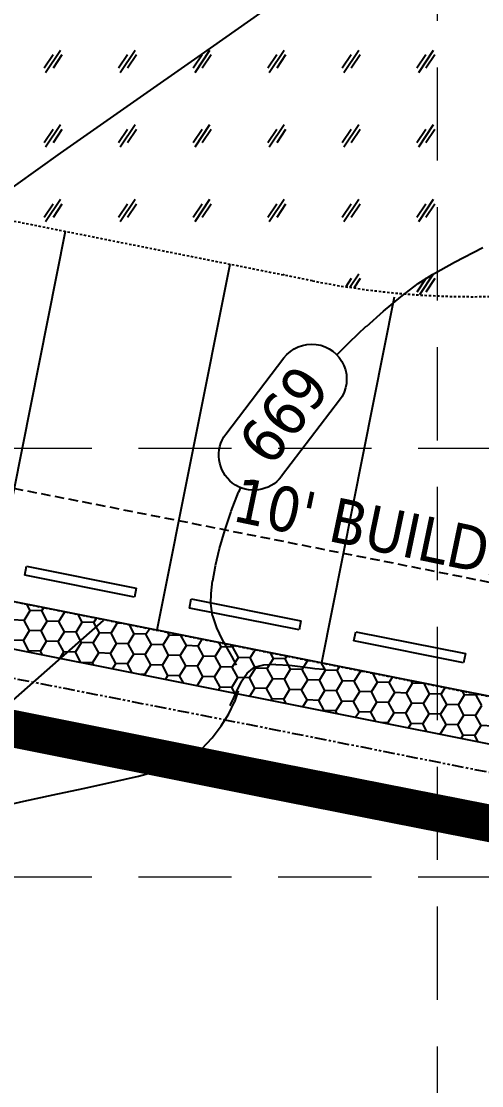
# Model space of a CAD drawing. Header units: inches. Extents: x 6967 to 7890, y 13663 to 15138.
# Drawn here: x 7360.3 to 7385, y 14067.3 to 14124.4 of the extents above; entities that cross this region are included whole.
import ezdxf

# ---------------------------------------------------------------- set-up
doc = ezdxf.new("R2010")
doc.units = ezdxf.units.IN
doc.header["$MEASUREMENT"] = 0
for name, pattern in [('DASHED', [0.75, 0.5, -0.25]), ('DASHED2', [0.375, 0.25, -0.125]), ('HIDDEN', [0.375, 0.25, -0.125]), ('XGWI003AR$0$HIDDEN2', [0.1875, 0.125, -0.0625]), ('xGWI003pt$0$PHANTOM2', [1.25, 0.625, -0.125, 0.125, -0.125, 0.125, -0.125])]:
    doc.linetypes.add(name, pattern=pattern)
for name, color, linetype in [('C-SITE-BLDG-STBK-N', 7, 'DASHED'), ('C-SITE-STBK-LSCP-N', 7, 'DASHED2'), ('C-TOPO-RETN-WALL-TEXT-N', 6, 'Continuous'), ('EC', 35, 'Continuous'), ('GRID', 254, 'HIDDEN'), ('LIMITS OF DISTURBANCE', 1, 'HIDDEN'), ('PC', 35, 'Continuous'), ('XGWI003AR$0$C-ESMT-ACCS-HTCH-N', 11, 'Continuous'), ('XGWI003AR$0$C-ESMT-ACCS-N', 2, 'XGWI003AR$0$HIDDEN2'), ('XGWI003AR$0$C-PKNG-PAVE-EDGE-N', 4, 'XGWI003AR$0$HIDDEN2'), ('XGWI003AR$0$C-PKNG-STRP-N', 6, 'Continuous'), ('XGWI003AR$0$C-PKNG-WEEL-STOP-N', 2, 'Continuous'), ('xGWI003pt$0$C-BNDY-E', 3, 'xGWI003pt$0$PHANTOM2'), ('XGWI003ST$0$C-STRM-RRAP-N', 6, 'Continuous')]:
    doc.layers.add(name, color=color, linetype=linetype)
doc.styles.add('L100', font='TAHOMA.TTF', dxfattribs={"height": 4})
doc.styles.add('L50', font='TAHOMA.TTF', dxfattribs={"height": 2})

msp = doc.modelspace()

# ---------------------------------------------------------------- linework, layer by layer
at = {"layer": 'C-SITE-BLDG-STBK-N'}
msp.add_arc((6024.673, 7268.021), 6960.55, 76.3001427, 80.6559403, dxfattribs=at)
at = {"layer": 'C-TOPO-RETN-WALL-TEXT-N', "color": 7}
msp.add_line((7364.707, 14092.215), (7356.008, 14084.582), dxfattribs=at)
at = {"layer": 'EC', "color": 35, "extrusion": (0.940996, -0.338417, 0), "elevation": 2169.222}
msp.add_lwpolyline([(15751.349, 669), (15751.976, 669)], dxfattribs=at)
at = {"layer": 'EC', "color": 35, "extrusion": (0.896917, -0.442199, 0), "elevation": 382.21}
msp.add_lwpolyline([(15894.71, 669), (15895.422, 669)], dxfattribs=at)
at = {"layer": 'EC', "color": 35, "extrusion": (0.849765, -0.527162, 0), "elevation": -1162.253}
msp.add_lwpolyline([(15855.997, 669), (15856.767, 669)], dxfattribs=at)
at = {"layer": 'EC', "color": 35, "extrusion": (0.795704, -0.605685, 0), "elevation": -2666.861}
msp.add_lwpolyline([(15672.466, 669), (15673.268, 669)], dxfattribs=at)
at = {"layer": 'EC', "color": 35, "extrusion": (0.728848, -0.684676, 0), "elevation": -4272.292}
msp.add_lwpolyline([(15312.12, 669), (15312.931, 669)], dxfattribs=at)
at = {"layer": 'EC', "color": 35, "elevation": 669}
for points in [[(7369.38, 14084.825), (7369.993, 14085.337)], [(7368.775, 14084.524), (7369.38, 14084.825)], [(7363.619, 14083.206), (7365.17, 14083.545)], [(7358.959, 14082.199), (7360.439, 14082.53)]]:
    msp.add_lwpolyline(points, dxfattribs=at)
at = {"layer": 'EC', "color": 35, "extrusion": (0.314943, -0.949111, 0), "elevation": -11047.026}
msp.add_lwpolyline([(11428.601, 669), (11429.605, 669)], dxfattribs=at)
at = {"layer": 'EC', "color": 35, "extrusion": (0.228598, -0.973521, 0), "elevation": -12026.964}
msp.add_lwpolyline([(10389.615, 669), (10391.08, 669)], dxfattribs=at)
at = {"layer": 'EC', "color": 35, "extrusion": (0.257774, -0.966205, 0), "elevation": -11709}
msp.add_lwpolyline([(10748.104, 669), (10749.374, 669)], dxfattribs=at)
at = {"layer": 'EC', "color": 35, "extrusion": (0.207462, -0.978243, 0), "elevation": -12249.128}
msp.add_lwpolyline([(10123.502, 669), (10125.139, 669)], dxfattribs=at)
at = {"layer": 'EC', "color": 35, "extrusion": (0.208804, -0.977958, 0), "elevation": -12235.23}
msp.add_lwpolyline([(10138.681, 669), (10140.295, 669)], dxfattribs=at)
at = {"layer": 'GRID', "color": 252, "linetype": 'HIDDEN', "lineweight": 0, "ltscale": 20}
for p, q in [((7382.632, 13779.383), (7382.632, 15113.571)), ((6991.593, 14101.47), (7865.68, 14101.47)), ((6991.593, 14078.468), (7865.68, 14078.468))]:
    msp.add_line(p, q, dxfattribs=at)
at = {"layer": 'LIMITS OF DISTURBANCE', "linetype": 'DASHED', "ltscale": 25, "const_width": 2}
msp.add_lwpolyline([(7626.68, 14301.006), (7537.696, 14305.63), (7486.929, 14312.377), (7396.549, 14337.663), (7372.92, 14344.826), (7341.409, 14355.654), (7272.761, 14383.79), (7321.112, 14493.627), (7084.447, 14614.894), (7078.433, 14602.87), (7300.437, 14489.887), (7255.526, 14390.868), (7231.156, 14402.508, 0.426649), (7192.435, 14387.891), (7143.122, 14290.437, 0.055483), (7100.956, 14177.591), (7091.992, 14135.021), (7118.278, 14130.517), (7275.487, 14103.266), (7373.361, 14083.725), (7470.495, 14064.556), (7646.846, 14024.455)], format="xyb", dxfattribs=at)
at = {"layer": 'PC', "color": 25}
for points, elevation in [([(7369.968, 14122.58), (7373.773, 14125.233)], 670), ([(7362.418, 14117.277), (7366.162, 14119.913)], 670), ([(7382.373, 14110.782), (7383.541, 14111.438)], 669), ([(7380.667, 14109.582), (7381.596, 14110.287)], 669), ([(7379.736, 14108.816), (7380.667, 14109.582)], 669), ([(7377.91, 14107.145), (7378.814, 14108)], 669), ([(7371.563, 14098.077), (7371.966, 14099.108)], 669), ([(7370.796, 14091.825), (7370.578, 14092.464)], 669), ([(7371.08, 14091.225), (7370.796, 14091.825)], 669), ([(7371.382, 14090.682), (7371.08, 14091.225)], 669), ([(7371.604, 14090.3), (7371.382, 14090.682)], 669), ([(7371.743, 14090.049), (7371.604, 14090.3)], 669), ([(7371.816, 14089.901), (7371.743, 14090.049)], 669), ([(7372.425, 14089.392), (7372.826, 14089.719)], 669), ([(7372.826, 14089.719), (7373.311, 14089.85)], 669), ([(7372.112, 14088.94), (7372.425, 14089.392)], 669), ([(7371.538, 14087.71), (7371.604, 14087.839)], 669)]:
    msp.add_lwpolyline(points, dxfattribs=dict(at, elevation=elevation))
at = {"layer": 'PC', "color": 25, "extrusion": (0.57394, -0.818898, 0), "elevation": -7335.029}
msp.add_lwpolyline([(14136.111, 670), (14140.758, 670)], dxfattribs=at)
at = {"layer": 'PC', "color": 25, "extrusion": (0.577153, -0.816636, 0), "elevation": -7279.438}
msp.add_lwpolyline([(14155.806, 670), (14160.243, 670)], dxfattribs=at)
at = {"layer": 'PC', "color": 25, "extrusion": (0.464838, -0.885396, 0), "elevation": -9062.05}
msp.add_lwpolyline([(13096.894, 669), (13098.603, 669)], dxfattribs=at)
at = {"layer": 'PC', "color": 25, "extrusion": (-0.538059, 0.842907, 0), "elevation": 7921.923}
msp.add_lwpolyline([(-13814.17, 669), (-13815.091, 669)], dxfattribs=at)
at = {"layer": 'PC', "color": 25, "extrusion": (0.662724, -0.748864, 0), "elevation": -5674.848}
msp.add_lwpolyline([(14875.438, 669), (14876.669, 669)], dxfattribs=at)
at = {"layer": 'PC', "color": 25, "extrusion": (0.709291, -0.704916, 0), "elevation": -4711.27}
msp.add_lwpolyline([(15205.922, 669), (15206.875, 669)], dxfattribs=at)
at = {"layer": 'PC', "color": 25, "linetype": 'Continuous', "elevation": 669}
msp.add_lwpolyline([(7371.289, 14102.221), (7374.398, 14106.304)], dxfattribs=at)
at = {"layer": 'PC', "color": 25, "linetype": 'Continuous', "extrusion": (0.795639, -0.605771, 0), "elevation": -2674.089}
msp.add_lwpolyline([(15690.722, 669), (15685.59, 669)], dxfattribs=at)
at = {"layer": 'PC', "color": 25, "extrusion": (0.910266, -0.414025, 0), "elevation": 873.07}
msp.add_lwpolyline([(15886.11, 669), (15886.375, 669)], dxfattribs=at)
at = {"layer": 'PC', "color": 25, "extrusion": (0.947925, -0.318493, 0), "elevation": 2497.555}
msp.add_lwpolyline([(15710.637, 669), (15711.713, 669)], dxfattribs=at)
at = {"layer": 'PC', "color": 25, "extrusion": (0.961333, -0.275387, 0), "elevation": 3204.054}
msp.add_lwpolyline([(15580.89, 669), (15581.91, 669)], dxfattribs=at)
at = {"layer": 'PC', "color": 25, "extrusion": (0.972821, -0.231559, 0), "elevation": 3906.528}
msp.add_lwpolyline([(15418.827, 669), (15419.765, 669)], dxfattribs=at)
at = {"layer": 'PC', "color": 25, "extrusion": (0.983168, -0.182703, 0), "elevation": 4671.437}
msp.add_lwpolyline([(15203.739, 669), (15204.568, 669)], dxfattribs=at)
at = {"layer": 'PC', "color": 25, "extrusion": (0.992672, -0.120839, 0), "elevation": 5613.414}
msp.add_lwpolyline([(14881.027, 669), (14881.72, 669)], dxfattribs=at)
at = {"layer": 'PC', "color": 25, "extrusion": (0.999638, -0.026914, 0), "elevation": 6988.499}
msp.add_lwpolyline([(14286.392, 669), (14286.926, 669)], dxfattribs=at)
at = {"layer": 'PC', "color": 25, "extrusion": (0.987815, 0.155634, 0), "elevation": 9474.028}
msp.add_lwpolyline([(12773.635, 669), (12774.307, 669)], dxfattribs=at)
at = {"layer": 'PC', "color": 25, "extrusion": (0.915209, 0.40298, 0), "elevation": 12424.699}
msp.add_lwpolyline([(9924.433, 669), (9924.507, 669)], dxfattribs=at)
at = {"layer": 'PC', "color": 25, "extrusion": (0.032778, -0.999463, 0), "elevation": -13840.597}
msp.add_lwpolyline([(7831.187, 669), (7831.835, 669)], dxfattribs=at)
at = {"layer": 'PC', "color": 25, "extrusion": (-0.070113, -0.997539, 0), "elevation": -14572.206}
msp.add_lwpolyline([(6367.931, 669), (6368.661, 669)], dxfattribs=at)
at = {"layer": 'PC', "color": 25, "extrusion": (-0.117606, -0.99306, 0), "elevation": -14859.348}
msp.add_lwpolyline([(5666.466, 669), (5667.199, 669)], dxfattribs=at)
at = {"layer": 'PC', "color": 25, "extrusion": (-0.128649, -0.99169, 0), "elevation": -14921.493}
msp.add_lwpolyline([(5501.491, 669), (5502.141, 669)], dxfattribs=at)
at = {"layer": 'PC', "color": 25, "extrusion": (-0.09057, -0.99589, 0), "elevation": -14699.794}
msp.add_lwpolyline([(6069.643, 669), (6070.126, 669)], dxfattribs=at)
at = {"layer": 'PC', "color": 25, "extrusion": (0.896443, -0.44316, 0), "elevation": 365.026}
msp.add_lwpolyline([(15896.4, 669), (15896.95, 669)], dxfattribs=at)
at = {"layer": 'PC', "color": 25, "extrusion": (0.918939, -0.3944, 0), "elevation": 1217.818}
msp.add_lwpolyline([(15853.482, 669), (15853.885, 669)], dxfattribs=at)
at = {"layer": 'PC', "color": 25, "extrusion": (0.914209, -0.405244, 0), "elevation": 1030.179}
msp.add_lwpolyline([(15866.52, 669), (15866.78, 669)], dxfattribs=at)
at = {"layer": 'PC', "color": 25, "extrusion": (0.858767, -0.512366, 0), "elevation": -887.635}
msp.add_lwpolyline([(15874.927, 669), (15874.989, 669)], dxfattribs=at)
at = {"layer": 'PC', "color": 25, "linetype": 'Continuous', "extrusion": (0, 0, -1)}
for centre, start, end in [((-7375.889, 14105.169, -669), 37.2844, 217.2844), ((-7372.78, 14101.086, -669), 217.2844, 37.2844)]:
    msp.add_arc(centre, 1.874, start, end, dxfattribs=at)
at = {"layer": 'XGWI003AR$0$C-ESMT-ACCS-HTCH-N', "color": 255, "linetype": 'Continuous'}
for p, q in [((7362.409, 14122.796), (7361.609, 14121.596)), ((7366.409, 14122.796), (7365.609, 14121.596)), ((7370.409, 14122.796), (7369.609, 14121.596)), ((7374.409, 14122.796), (7373.609, 14121.596)), ((7378.409, 14122.796), (7377.609, 14121.596)), ((7382.409, 14122.796), (7381.609, 14121.596)), ((7362.009, 14122.556), (7361.529, 14121.836)), ((7362.489, 14122.556), (7362.009, 14121.836)), ((7366.009, 14122.556), (7365.529, 14121.836)), ((7366.489, 14122.556), (7366.009, 14121.836)), ((7370.009, 14122.556), (7369.529, 14121.836)), ((7370.489, 14122.556), (7370.009, 14121.836)), ((7374.009, 14122.556), (7373.529, 14121.836)), ((7374.489, 14122.556), (7374.009, 14121.836)), ((7378.009, 14122.556), (7377.529, 14121.836)), ((7378.489, 14122.556), (7378.009, 14121.836)), ((7382.009, 14122.556), (7381.529, 14121.836)), ((7382.489, 14122.556), (7382.009, 14121.836)), ((7362.409, 14118.796), (7361.609, 14117.596)), ((7366.409, 14118.796), (7365.609, 14117.596)), ((7370.409, 14118.796), (7369.609, 14117.596)), ((7374.409, 14118.796), (7373.609, 14117.596)), ((7378.409, 14118.796), (7377.609, 14117.596)), ((7382.409, 14118.796), (7381.609, 14117.596)), ((7362.009, 14118.556), (7361.529, 14117.836)), ((7362.489, 14118.556), (7362.009, 14117.836)), ((7366.009, 14118.556), (7365.529, 14117.836)), ((7366.489, 14118.556), (7366.009, 14117.836)), ((7370.009, 14118.556), (7369.529, 14117.836)), ((7370.489, 14118.556), (7370.009, 14117.836)), ((7374.009, 14118.556), (7373.529, 14117.836)), ((7374.489, 14118.556), (7374.009, 14117.836)), ((7378.009, 14118.556), (7377.529, 14117.836)), ((7378.489, 14118.556), (7378.009, 14117.836)), ((7382.009, 14118.556), (7381.529, 14117.836)), ((7382.489, 14118.556), (7382.009, 14117.836)), ((7362.409, 14114.796), (7361.609, 14113.596)), ((7366.409, 14114.796), (7365.609, 14113.596)), ((7370.409, 14114.796), (7369.609, 14113.596)), ((7374.409, 14114.796), (7373.609, 14113.596)), ((7378.409, 14114.796), (7377.609, 14113.596)), ((7382.409, 14114.796), (7381.609, 14113.596)), ((7362.009, 14114.556), (7361.529, 14113.836)), ((7362.489, 14114.556), (7362.009, 14113.836)), ((7366.009, 14114.556), (7365.529, 14113.836)), ((7366.489, 14114.556), (7366.009, 14113.836)), ((7370.009, 14114.556), (7369.529, 14113.836)), ((7370.489, 14114.556), (7370.009, 14113.836)), ((7374.009, 14114.556), (7373.529, 14113.836)), ((7374.489, 14114.556), (7374.009, 14113.836)), ((7378.009, 14114.556), (7377.529, 14113.836)), ((7378.489, 14114.556), (7378.009, 14113.836)), ((7382.009, 14114.556), (7381.529, 14113.836)), ((7382.489, 14114.556), (7382.009, 14113.836)), ((7374.409, 14110.796), (7374.374, 14110.743)), ((7378.409, 14110.796), (7377.933, 14110.082)), ((7382.409, 14110.796), (7381.664, 14109.678)), ((7378.009, 14110.556), (7377.715, 14110.115)), ((7378.489, 14110.556), (7378.151, 14110.049)), ((7382.009, 14110.556), (7381.529, 14109.836)), ((7382.489, 14110.556), (7382.009, 14109.836))]:
    msp.add_line(p, q, dxfattribs=at)
at = {"layer": 'XGWI003AR$0$C-ESMT-ACCS-N', "color": 7}
msp.add_line((7375.925, 14110.434), (7220.436, 14141.426), dxfattribs=at)
msp.add_arc((7384.526, 14153.585), 44, 258.7275, 288.9357, dxfattribs=at)
at = {"layer": 'XGWI003AR$0$C-PKNG-PAVE-EDGE-N', "color": 7}
msp.add_line((7323.417, 14100.506), (7411.69, 14082.912), dxfattribs=at)
at = {"layer": 'XGWI003AR$0$C-PKNG-STRP-N', "color": 253}
for p, q in [((7362.667, 14113.076), (7358.757, 14093.462)), ((7371.493, 14111.317), (7367.584, 14091.703)), ((7380.32, 14109.558), (7376.41, 14089.944))]:
    msp.add_line(p, q, dxfattribs=at)
at = {"layer": 'XGWI003AR$0$C-PKNG-WEEL-STOP-N', "color": 7}
for p, q in [((7360.496, 14094.645), (7360.594, 14095.136)), ((7366.381, 14093.472), (7360.496, 14094.645)), ((7360.594, 14095.136), (7366.478, 14093.963)), ((7366.478, 14093.963), (7366.381, 14093.472)), ((7369.323, 14092.886), (7369.421, 14093.376)), ((7369.421, 14093.376), (7375.305, 14092.203)), ((7375.207, 14091.713), (7369.323, 14092.886)), ((7375.305, 14092.203), (7375.207, 14091.713)), ((7378.149, 14091.127), (7378.247, 14091.617)), ((7378.247, 14091.617), (7384.131, 14090.444)), ((7384.033, 14089.954), (7378.149, 14091.127)), ((7384.131, 14090.444), (7384.033, 14089.954))]:
    msp.add_line(p, q, dxfattribs=at)
at = {"layer": 'xGWI003pt$0$C-BNDY-E', "color": 253}
msp.add_arc((6024.673, 7268.021), 6950.55, 76.3001428, 81.0668632, dxfattribs=at)
at = {"layer": 'XGWI003ST$0$C-STRM-RRAP-N', "color": 1}
for p, q in [((7411.69, 14082.912), (7323.417, 14100.506)), ((7322.928, 14098.055), (7411.202, 14080.46)), ((7360.783, 14092.761), (7360.604, 14093.094)), ((7361.407, 14092.742), (7361.514, 14092.913)), ((7360.453, 14092.23), (7360.783, 14092.762)), ((7361.407, 14092.742), (7360.783, 14092.761)), ((7361.703, 14092.191), (7361.407, 14092.742)), ((7362.327, 14092.171), (7362.647, 14092.687)), ((7363.577, 14092.132), (7363.355, 14092.546)), ((7364.201, 14092.112), (7364.348, 14092.348)), ((7360.453, 14092.23), (7359.829, 14092.25)), ((7360.748, 14091.679), (7360.453, 14092.23)), ((7361.373, 14091.66), (7361.703, 14092.191)), ((7362.327, 14092.171), (7361.703, 14092.191)), ((7362.622, 14091.62), (7362.327, 14092.171)), ((7363.247, 14091.601), (7363.577, 14092.132)), ((7364.201, 14092.112), (7363.577, 14092.132)), ((7364.497, 14091.561), (7364.201, 14092.112)), ((7365.121, 14091.541), (7365.451, 14092.073)), ((7365.451, 14092.072), (7365.417, 14092.135)), ((7365.783, 14092.062), (7365.451, 14092.072)), ((7366.371, 14091.502), (7366.105, 14091.998)), ((7366.995, 14091.482), (7367.182, 14091.783)), ((7360.419, 14091.148), (7360.748, 14091.68)), ((7361.373, 14091.66), (7360.748, 14091.679)), ((7361.668, 14091.109), (7361.373, 14091.66)), ((7362.293, 14091.089), (7362.623, 14091.62)), ((7363.247, 14091.601), (7362.623, 14091.62)), ((7363.542, 14091.05), (7363.247, 14091.601)), ((7364.167, 14091.03), (7364.497, 14091.561)), ((7365.121, 14091.541), (7364.497, 14091.561)), ((7365.416, 14090.99), (7365.121, 14091.541)), ((7366.041, 14090.971), (7366.371, 14091.502)), ((7366.995, 14091.482), (7366.371, 14091.502)), ((7367.291, 14090.931), (7366.995, 14091.482)), ((7367.915, 14090.912), (7368.245, 14091.443)), ((7368.245, 14091.443), (7368.168, 14091.587)), ((7368.869, 14091.423), (7368.245, 14091.443)), ((7368.869, 14091.423), (7368.883, 14091.444)), ((7369.165, 14090.872), (7368.869, 14091.423)), ((7369.789, 14090.852), (7370.016, 14091.218)), ((7360.419, 14091.148), (7359.794, 14091.168)), ((7360.714, 14090.598), (7360.419, 14091.148)), ((7361.339, 14090.578), (7361.668, 14091.109)), ((7362.293, 14091.089), (7361.668, 14091.109)), ((7362.588, 14090.538), (7362.293, 14091.089)), ((7363.213, 14090.519), (7363.542, 14091.05)), ((7364.167, 14091.03), (7363.542, 14091.05)), ((7364.462, 14090.479), (7364.167, 14091.03)), ((7365.087, 14090.459), (7365.417, 14090.991)), ((7366.041, 14090.971), (7365.417, 14090.99)), ((7366.336, 14090.42), (7366.041, 14090.971)), ((7366.961, 14090.4), (7367.291, 14090.931)), ((7367.915, 14090.912), (7367.291, 14090.931)), ((7368.211, 14090.361), (7367.915, 14090.912)), ((7368.835, 14090.341), (7369.165, 14090.872)), ((7369.789, 14090.852), (7369.165, 14090.872)), ((7370.085, 14090.301), (7369.789, 14090.852)), ((7370.709, 14090.282), (7371.039, 14090.813)), ((7371.039, 14090.813), (7370.918, 14091.038)), ((7371.663, 14090.793), (7371.039, 14090.813)), ((7371.663, 14090.793), (7371.717, 14090.879)), ((7371.959, 14090.242), (7371.663, 14090.793)), ((7372.583, 14090.223), (7372.85, 14090.653)), ((7360.673, 14090.531), (7360.714, 14090.598)), ((7361.339, 14090.578), (7360.714, 14090.597)), ((7361.446, 14090.377), (7361.339, 14090.578)), ((7362.374, 14090.192), (7362.588, 14090.538)), ((7363.213, 14090.519), (7362.588, 14090.538)), ((7363.508, 14089.968), (7363.213, 14090.519)), ((7364.133, 14089.948), (7364.462, 14090.479)), ((7365.087, 14090.459), (7364.462, 14090.479)), ((7365.382, 14089.908), (7365.087, 14090.459)), ((7366.007, 14089.889), (7366.336, 14090.42)), ((7366.961, 14090.4), (7366.336, 14090.42)), ((7367.256, 14089.849), (7366.961, 14090.4)), ((7367.881, 14089.83), (7368.211, 14090.361)), ((7368.835, 14090.341), (7368.211, 14090.361)), ((7369.13, 14089.79), (7368.835, 14090.341)), ((7369.755, 14089.77), (7370.085, 14090.302)), ((7370.709, 14090.282), (7370.085, 14090.301)), ((7371.005, 14089.731), (7370.709, 14090.282)), ((7371.629, 14089.711), (7371.959, 14090.242)), ((7372.583, 14090.223), (7371.959, 14090.242)), ((7372.879, 14089.672), (7372.583, 14090.223)), ((7373.503, 14089.652), (7373.833, 14090.183)), ((7373.833, 14090.183), (7373.668, 14090.49)), ((7374.457, 14090.163), (7373.833, 14090.183)), ((7374.457, 14090.163), (7374.551, 14090.314)), ((7374.753, 14089.612), (7374.457, 14090.163)), ((7375.377, 14089.593), (7375.685, 14090.088)), ((7363.507, 14089.966), (7363.508, 14089.968)), ((7364.133, 14089.948), (7363.508, 14089.968)), ((7364.197, 14089.829), (7364.133, 14089.948)), ((7365.208, 14089.627), (7365.382, 14089.909)), ((7366.007, 14089.889), (7365.382, 14089.908)), ((7366.259, 14089.418), (7366.007, 14089.889)), ((7366.927, 14089.318), (7367.256, 14089.849)), ((7367.881, 14089.83), (7367.256, 14089.849)), ((7368.176, 14089.279), (7367.881, 14089.83)), ((7368.801, 14089.259), (7369.13, 14089.79)), ((7369.755, 14089.77), (7369.13, 14089.79)), ((7370.05, 14089.219), (7369.755, 14089.77)), ((7370.675, 14089.2), (7371.005, 14089.731)), ((7371.629, 14089.711), (7371.005, 14089.731)), ((7371.924, 14089.16), (7371.629, 14089.711)), ((7372.549, 14089.141), (7372.879, 14089.672)), ((7373.503, 14089.652), (7372.879, 14089.672)), ((7373.799, 14089.101), (7373.503, 14089.652)), ((7374.423, 14089.081), (7374.753, 14089.613)), ((7375.377, 14089.593), (7374.753, 14089.612)), ((7375.673, 14089.042), (7375.377, 14089.593)), ((7376.297, 14089.022), (7376.627, 14089.553)), ((7376.627, 14089.553), (7376.418, 14089.942)), ((7377.251, 14089.534), (7376.627, 14089.553)), ((7377.251, 14089.534), (7377.385, 14089.749)), ((7377.547, 14088.983), (7377.251, 14089.534)), ((7378.171, 14088.963), (7378.501, 14089.494)), ((7378.501, 14089.494), (7378.481, 14089.531)), ((7378.697, 14089.488), (7378.501, 14089.494)), ((7366.927, 14089.318), (7366.728, 14089.324)), ((7366.947, 14089.281), (7366.927, 14089.318)), ((7368.042, 14089.062), (7368.176, 14089.279)), ((7368.801, 14089.259), (7368.176, 14089.279)), ((7369.01, 14088.87), (7368.801, 14089.259)), ((7369.743, 14088.724), (7370.05, 14089.22)), ((7370.675, 14089.2), (7370.05, 14089.219)), ((7370.97, 14088.649), (7370.675, 14089.2)), ((7371.595, 14088.629), (7371.925, 14089.16)), ((7372.549, 14089.141), (7371.925, 14089.16)), ((7372.844, 14088.59), (7372.549, 14089.141)), ((7373.469, 14088.57), (7373.799, 14089.101)), ((7374.423, 14089.081), (7373.799, 14089.101)), ((7374.718, 14088.53), (7374.423, 14089.081)), ((7375.343, 14088.511), (7375.673, 14089.042)), ((7376.297, 14089.022), (7375.673, 14089.042)), ((7376.593, 14088.471), (7376.297, 14089.022)), ((7377.217, 14088.452), (7377.547, 14088.983)), ((7378.171, 14088.963), (7377.547, 14088.983)), ((7378.467, 14088.412), (7378.171, 14088.963)), ((7379.091, 14088.392), (7379.421, 14088.923)), ((7379.421, 14088.923), (7379.169, 14089.394)), ((7380.045, 14088.904), (7379.421, 14088.923)), ((7380.045, 14088.904), (7380.22, 14089.184)), ((7381.295, 14088.864), (7381.231, 14088.983)), ((7370.876, 14088.498), (7370.97, 14088.649)), ((7371.595, 14088.629), (7370.97, 14088.649)), ((7371.76, 14088.321), (7371.595, 14088.629)), ((7372.577, 14088.159), (7372.844, 14088.59)), ((7373.469, 14088.57), (7372.844, 14088.59)), ((7373.764, 14088.019), (7373.469, 14088.57)), ((7374.389, 14087.999), (7374.719, 14088.531)), ((7375.343, 14088.511), (7374.719, 14088.53)), ((7375.638, 14087.96), (7375.343, 14088.511)), ((7376.263, 14087.94), (7376.593, 14088.471)), ((7377.217, 14088.452), (7376.593, 14088.471)), ((7377.512, 14087.901), (7377.217, 14088.452)), ((7378.137, 14087.881), (7378.467, 14088.412)), ((7379.091, 14088.392), (7378.467, 14088.412)), ((7379.387, 14087.841), (7379.091, 14088.392)), ((7380.011, 14087.822), (7380.341, 14088.353)), ((7380.341, 14088.353), (7380.045, 14088.904)), ((7380.965, 14088.333), (7380.341, 14088.353)), ((7380.965, 14088.333), (7381.295, 14088.864)), ((7381.92, 14088.844), (7381.295, 14088.864)), ((7382.215, 14088.294), (7381.919, 14088.845)), ((7381.92, 14088.845), (7381.92, 14088.845)), ((7382.839, 14088.274), (7383.054, 14088.62)), ((7384.089, 14088.234), (7383.982, 14088.435)), ((7373.711, 14087.933), (7373.764, 14088.019)), ((7374.389, 14087.999), (7373.764, 14088.019)), ((7374.51, 14087.773), (7374.389, 14087.999)), ((7375.411, 14087.594), (7375.638, 14087.96)), ((7376.263, 14087.94), (7375.638, 14087.96)), ((7376.558, 14087.389), (7376.263, 14087.94)), ((7377.183, 14087.37), (7377.513, 14087.901)), ((7378.137, 14087.881), (7377.513, 14087.901)), ((7378.432, 14087.33), (7378.137, 14087.881)), ((7379.057, 14087.31), (7379.387, 14087.842)), ((7380.011, 14087.822), (7379.387, 14087.841)), ((7380.306, 14087.271), (7380.011, 14087.822)), ((7380.931, 14087.251), (7381.261, 14087.782)), ((7381.261, 14087.782), (7380.965, 14088.333)), ((7381.885, 14087.763), (7381.261, 14087.782)), ((7381.885, 14087.763), (7382.215, 14088.294)), ((7382.839, 14088.274), (7382.215, 14088.294)), ((7383.135, 14087.723), (7382.839, 14088.274)), ((7383.759, 14087.703), (7384.089, 14088.234)), ((7384.714, 14088.215), (7384.089, 14088.234)), ((7385.009, 14087.664), (7384.713, 14088.215)), ((7384.714, 14088.215), (7384.754, 14088.281)), ((7376.545, 14087.368), (7376.558, 14087.389)), ((7377.183, 14087.37), (7376.558, 14087.389)), ((7377.26, 14087.225), (7377.183, 14087.37)), ((7378.246, 14087.029), (7378.432, 14087.33)), ((7379.057, 14087.31), (7378.432, 14087.33)), ((7379.323, 14086.814), (7379.057, 14087.31)), ((7379.977, 14086.74), (7380.307, 14087.271)), ((7380.931, 14087.251), (7380.307, 14087.271)), ((7381.226, 14086.7), (7380.931, 14087.251)), ((7381.851, 14086.681), (7382.181, 14087.212)), ((7382.181, 14087.212), (7381.885, 14087.763)), ((7382.805, 14087.192), (7382.181, 14087.212)), ((7382.805, 14087.192), (7383.135, 14087.723)), ((7383.759, 14087.703), (7383.135, 14087.723)), ((7384.055, 14087.152), (7383.759, 14087.703)), ((7384.679, 14087.133), (7385.009, 14087.664)), ((7379.977, 14086.74), (7379.642, 14086.75)), ((7380.011, 14086.677), (7379.977, 14086.74)), ((7381.08, 14086.464), (7381.226, 14086.7)), ((7381.851, 14086.681), (7381.226, 14086.7)), ((7382.073, 14086.266), (7381.851, 14086.681)), ((7382.78, 14086.125), (7383.101, 14086.641)), ((7383.1, 14086.641), (7382.805, 14087.192)), ((7383.725, 14086.621), (7383.101, 14086.641)), ((7383.725, 14086.621), (7384.055, 14087.152)), ((7384.679, 14087.133), (7384.055, 14087.152)), ((7384.975, 14086.582), (7384.679, 14087.133)), ((7384.02, 14086.07), (7383.725, 14086.621)), ((7383.914, 14085.899), (7384.02, 14086.071)), ((7384.645, 14086.051), (7384.02, 14086.07)), ((7384.645, 14086.051), (7384.975, 14086.582)), ((7385.599, 14086.562), (7384.975, 14086.582)), ((7384.824, 14085.718), (7384.645, 14086.051))]:
    msp.add_line(p, q, dxfattribs=at)

# ---------------------------------------------------------------- texts
at = {"layer": 'C-SITE-STBK-LSCP-N', "style": 'L100'}
msp.add_text("10' BUILDING SETBACK", height=2.4, rotation=348.1815, dxfattribs=at).set_placement((7371.517, 14097.586))
at = {"layer": 'PC', "color": 25, "linetype": 'Continuous', "insert": (7371.786, 14101.843, 669), "char_height": 2.4, "width": 6.3006, "attachment_point": 1, "rotation": 52.7156, "style": 'L50'}
msp.add_mtext('\\fTahoma|b0|i0|c0|p34;\\W1.0000000000;\\T1.0000000000;\\o\\l669', dxfattribs=at)

doc.saveas('drawing.dxf')
